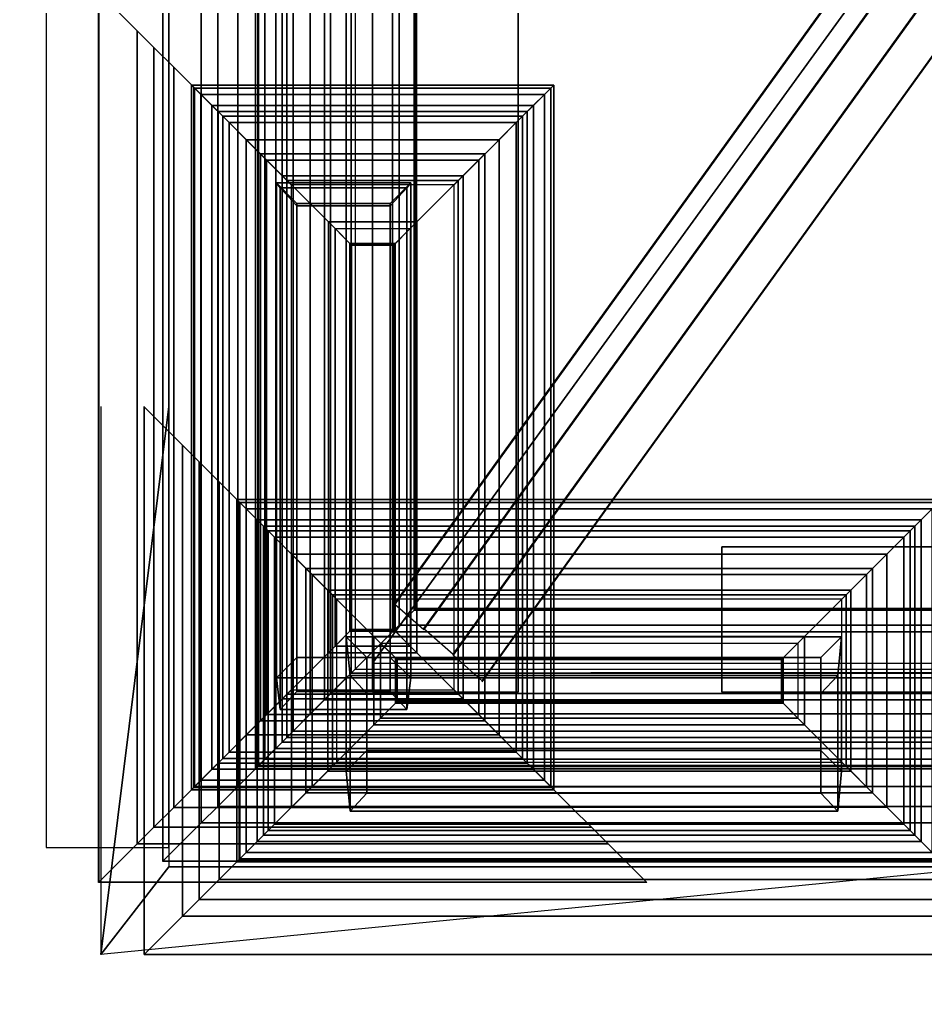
# Model space of a CAD drawing. Extents: x -152 to 154, y -106 to 95.
# Drawn here: x -132.57 to -117, y -57.61 to -40.94 of the extents above; entities that cross this region are included whole.
import ezdxf

# ---------------------------------------------------------------- set-up
doc = ezdxf.new("R2010")
doc.units = 0
for name, color, linetype in [('GROUND1', 253, 'CONTINUOUS'), ('ROOF1', 37, 'CONTINUOUS'), ('ROOF2', 59, 'CONTINUOUS'), ('WALL', 254, 'CONTINUOUS'), ('WALLBASE', 250, 'CONTINUOUS'), ('WALLBASS', 250, 'CONTINUOUS'), ('WALLCOV', 37, 'CONTINUOUS'), ('WALLSIDE', 8, 'CONTINUOUS'), ('WALLVERS', 37, 'CONTINUOUS'), ('WALLVERT', 37, 'CONTINUOUS')]:
    doc.layers.add(name, color=color, linetype=linetype)

msp = doc.modelspace()

# ---------------------------------------------------------------- linework, layer by layer
at = {"layer": 'GROUND1', "invisible_edges": 8}
for points in [[(-151.5, 95, -0.075062), (-151.5, -80, -0.075062), (153.5, 95, -0.075062)], [(-151.5, -80, -0.075062), (-56.949997, -80, -0.075062), (153.5, 95, -0.075062)]]:
    msp.add_3dface(points, dxfattribs=at)
at = {"layer": 'ROOF1'}
for points in [[(-126.5, 70, 105.704536), (-126.5, 10, 105.704536), (-126.5, -52, 105.704536), (-81.527527, 10, 135.704529)], [(0.5, 10, 135.704529), (-81.527527, 10, 135.704529), (-126.5, -52, 105.704536), (0.5, -52, 105.704536)]]:
    msp.add_3dface(points, dxfattribs=at)
at = {"layer": 'ROOF2'}
for points in [[(132.100006, -55.5, 107.236023), (132.100006, 73.800003, 107.236023), (-130, 73.800003, 107.236023), (-130, -55.5, 107.236023)], [(-125.621452, -51.420319, 106.346451), (-81.350975, 10.035786, 135.778381), (-81.844093, 10.491188, 135.770432), (-126.12394, -50.977798, 106.33873)], [(-126.12394, -50.995041, 105.35112), (-126.12394, -50.977798, 106.33873), (-81.844093, 10.491188, 135.770432), (-81.844093, 10.473949, 134.782822)], [(-125.118965, -51.845573, 107.343979), (-80.857849, 9.59766, 136.776123), (-81.350967, 10.053066, 136.768188), (-125.621452, -51.403046, 107.336258)], [(-81.350967, 10.053066, 136.768188), (-81.350975, 10.035786, 135.778381), (-125.621452, -51.420319, 106.346451), (-125.621452, -51.403046, 107.336258)], [(-125.118965, -51.845573, 107.343979), (-125.118965, -51.862846, 106.354179), (-80.857849, 9.580379, 135.786331), (-80.857849, 9.59766, 136.776123)], [(-124.616478, -52.305367, 106.361908), (-80.364723, 9.124977, 135.794281), (-80.857849, 9.580379, 135.786331), (-125.118965, -51.862846, 106.354179)], [(-124.616478, -52.305367, 106.361908), (-124.616478, -52.322601, 105.37429), (-80.364723, 9.107738, 134.806671), (-80.364723, 9.124977, 135.794281)]]:
    msp.add_3dface(points, dxfattribs=at)
at = {"layer": 'WALL', "invisible_edges": 8}
for points in [[(-106.75, -52.168549, 60.800003), (-122.75, -52.168549, 55), (-100.25, -52.168549, 55)], [(-116.350006, -52.168549, 60.800003), (-122.75, -52.168549, 55), (-106.75, -52.168549, 60.800003)], [(-122.75, -52.168549, 55), (-116.350006, -52.168549, 60.800003), (-122.75, -52.168549, 100)], [(-116.350006, -52.168549, 60.800003), (-116.350006, -52.168549, 87.199997), (-122.75, -52.168549, 100)], [(-116.350006, -52.168549, 87.199997), (-100.25, -52.168549, 100), (-122.75, -52.168549, 100)], [(-106.75, -52.168549, 23.800003), (-122.75, -52.168549, 19.299999), (-100.25, -52.168549, 19.299999)], [(-116.350006, -52.168549, 23.800003), (-122.75, -52.168549, 19.299999), (-106.75, -52.168549, 23.800003)], [(-122.75, -52.168549, 19.299999), (-116.350006, -52.168549, 23.800003), (-122.75, -52.168549, 55)], [(-116.350006, -52.168549, 23.800003), (-116.350006, -52.168549, 50.200001), (-122.75, -52.168549, 55)], [(-116.350006, -52.168549, 50.200001), (-100.25, -52.168549, 55), (-122.75, -52.168549, 55)]]:
    msp.add_3dface(points, dxfattribs=at)
at = {"layer": 'WALLBASE', "invisible_edges": 8}
for points in [[(-106.75, -52.168549, 5.300003), (-122.75, -52.168549, -0.5), (-100.25, -52.168549, -0.5)], [(-116.350006, -52.168549, 5.300003), (-122.75, -52.168549, -0.5), (-106.75, -52.168549, 5.300003)], [(-122.75, -52.168549, -0.5), (-116.350006, -52.168549, 5.300003), (-122.75, -52.168549, 19.299999)], [(-116.350006, -52.168549, 5.300003), (-116.350006, -52.168549, 16.700001), (-122.75, -52.168549, 19.299999)], [(-116.350006, -52.168549, 16.700001), (-100.25, -52.168549, 19.299999), (-122.75, -52.168549, 19.299999)]]:
    msp.add_3dface(points, dxfattribs=at)
at = {"layer": 'WALLBASS', "invisible_edges": 8}
for points in [[(-125.74942, -46.669632, -0.5), (-125.74942, -40.169632, 5.300003), (-125.74942, -24.169632, -0.5)], [(-125.74942, -30.569626, 16.700001), (-125.74942, -46.669632, 18), (-125.74942, -24.169632, 18)], [(-125.74942, -40.169632, 16.700001), (-125.74942, -46.669632, 18), (-125.74942, -30.569626, 16.700001)], [(-125.74942, -46.669632, -0.5), (-125.74942, -46.669632, 18), (-125.74942, -40.169632, 5.300003)], [(-125.74942, -40.169632, 5.300003), (-125.74942, -46.669632, 18), (-125.74942, -40.169632, 16.700001)]]:
    msp.add_3dface(points, dxfattribs=at)
at = {"layer": 'WALLCOV'}
for points in [[(-130.102219, -55.402222, 106.785728), (-130.107178, -55.407181, 107.244904), (-130.107178, 74.866737, 107.244904), (-130.102219, 74.859291, 106.785728)], [(-129.445328, -54.745331, 106.677689), (-130.102219, -55.402222, 106.785728), (-130.102219, 74.859291, 106.785728), (-129.445328, 73.872772, 106.677689)], [(-129.159729, -54.459732, 106.434586), (-129.445328, -54.745331, 106.677689), (-129.445328, 73.872772, 106.677689), (-129.159729, 73.443848, 106.434586)], [(-128.817001, -54.117004, 106.029434), (-129.159729, -54.459732, 106.056442), (-129.159729, 73.443848, 106.056442), (-128.817001, 72.929146, 106.029434)], [(-129.159729, -54.459732, 106.056442), (-129.159729, -54.459732, 106.434586), (-129.159729, 73.443848, 106.434586), (-129.159729, 73.443848, 106.056442)], [(-128.474274, -53.774277, 105.273132), (-128.817001, -54.117004, 105.543243), (-128.817001, 72.929146, 105.543243), (-128.474274, 72.414436, 105.273132)], [(-128.817001, -54.117004, 105.543243), (-128.817001, -54.117004, 106.029434), (-128.817001, 72.929146, 106.029434), (-128.817001, 72.929146, 105.543243)], [(-127.867172, -53.167175, 99.524506), (-128.51297, -53.812958, 99.524506), (-128.51297, 72.472534, 99.524506), (-127.867172, 71.502693, 99.524506)], [(-128.51297, -53.812958, 99.524506), (-128.51297, -53.812958, 99.766678), (-128.51297, 72.472534, 99.766678), (-128.51297, 72.472534, 99.524506)], [(-128.51297, -53.812958, 99.766678), (-128.351517, -53.65152, 100.008842), (-128.351517, 72.230072, 100.008842), (-128.51297, 72.472534, 99.766678)], [(-126.046646, -51.346649, 105.219116), (-128.474274, -53.774277, 105.273132), (-128.474274, 72.414436, 105.273132), (-126.046646, 68.768608, 105.219116)], [(-128.163162, -53.463165, 100.789169), (-128.459152, -53.75914, 101.246597), (-128.459152, 72.391716, 101.246597), (-128.163162, 71.947205, 100.789169)], [(-128.459152, -53.75914, 101.246597), (-128.055527, -53.35553, 101.273506), (-128.055527, 71.785561, 101.273506), (-128.459152, 72.391716, 101.246597)], [(-128.351517, -53.65152, 100.008842), (-128.351517, -53.65152, 100.600815), (-128.351517, 72.230072, 100.600815), (-128.351517, 72.230072, 100.008842)], [(-128.351517, -53.65152, 100.600815), (-127.974808, -53.274811, 100.627716), (-127.974808, 71.66433, 100.627716), (-128.351517, 72.230072, 100.600815)], [(-127.974808, -53.274811, 100.627716), (-128.163162, -53.463165, 100.789169), (-128.163162, 71.947205, 100.789169), (-127.974808, 71.66433, 100.627716)], [(-128.055527, -53.35553, 101.273506), (-127.867172, -53.167175, 101.085152), (-127.867172, 71.502693, 101.085152), (-128.055527, 71.785561, 101.273506)], [(-127.571198, -52.871185, 100.035751), (-127.867172, -53.167175, 99.524506), (-127.867172, 71.502693, 99.524506), (-127.571198, 71.058182, 100.035751)], [(-127.867172, -53.167175, 101.085152), (-127.22139, -52.521393, 101.246597), (-127.22139, 70.532845, 101.246597), (-127.867172, 71.502693, 101.085152)], [(-126.800003, -52.100006, 100.1269), (-127.571198, -52.871185, 100.035751), (-127.571198, 71.058182, 100.035751), (-126.800003, 69.900002, 100.1269)], [(-126.871597, -52.171585, 102.591988), (-127.329025, -52.629028, 102.834152), (-127.329025, 70.694489, 102.834152), (-126.871597, 70.007515, 102.591988)], [(-127.329025, -52.629028, 102.834152), (-126.160889, -51.460892, 102.896202), (-126.160889, 68.940178, 102.896202), (-127.329025, 70.694489, 102.834152)], [(-127.22139, -52.521393, 101.246597), (-126.952316, -52.252319, 101.085152), (-126.952316, 70.128746, 101.085152), (-127.22139, 70.532845, 101.246597)], [(-126.952316, -52.252319, 101.085152), (-126.871597, -52.171585, 102.591988), (-126.871597, 70.007515, 102.591988), (-126.952316, 70.128746, 101.085152)], [(-126.160889, -51.460892, 102.896202), (-125.789597, -51.0896, 103.112289), (-125.789597, 68.382576, 103.112289), (-126.160889, 68.940178, 102.896202)], [(-125.761047, -51.061035, 104.949005), (-126.046646, -51.346649, 105.219116), (-126.046646, 68.768608, 105.219116), (-125.761047, 68.339684, 104.949005)], [(-125.789597, -51.0896, 103.112289), (-125.761047, -51.061035, 104.949005), (-125.761047, 68.339684, 104.949005), (-125.789597, 68.382576, 103.112289)], [(-130, -55.167175, 107.244904), (-130, -39.872818, 107.244904), (-132.107147, -39.872818, 107.244904), (-132.107178, -55.167175, 107.244904)], [(-131.20224, -55.762222, 106.785728), (-131.207199, -55.767166, 107.244904), (-131.207169, -40.472824, 107.244904), (-131.202209, -40.477783, 106.785728)], [(-130.545349, -55.105331, 106.677689), (-131.20224, -55.762222, 106.785728), (-131.202209, -40.477783, 106.785728), (-130.545319, -41.134674, 106.677689)], [(-130.259735, -54.819717, 106.434586), (-130.545349, -55.105331, 106.677689), (-130.545319, -41.134674, 106.677689), (-130.25972, -41.420273, 106.434586)], [(-129.917023, -54.477005, 106.029434), (-130.259735, -54.819717, 106.056442), (-130.25972, -41.420273, 106.056442), (-129.916992, -41.763, 106.029434)], [(-130.259735, -54.819717, 106.056442), (-130.259735, -54.819717, 106.434586), (-130.25972, -41.420273, 106.434586), (-130.25972, -41.420273, 106.056442)], [(-129.574295, -54.134277, 105.273132), (-129.917023, -54.477005, 105.543243), (-129.916992, -41.763, 105.543243), (-129.574265, -42.105728, 105.273132)], [(-129.917023, -54.477005, 105.543243), (-129.917023, -54.477005, 106.029434), (-129.916992, -41.763, 106.029434), (-129.916992, -41.763, 105.543243)], [(-128.967194, -53.527176, 99.524506), (-129.612976, -54.172958, 99.524506), (-129.612961, -42.067032, 99.524506), (-128.967163, -42.71283, 99.524506)], [(-129.612976, -54.172958, 99.524506), (-129.612976, -54.172958, 99.766678), (-129.612961, -42.067032, 99.766678), (-129.612961, -42.067032, 99.524506)], [(-129.612976, -54.172958, 99.766678), (-129.451523, -54.011505, 100.008842), (-129.451508, -42.228485, 100.008842), (-129.612961, -42.067032, 99.766678)], [(-128.967163, -42.71283, 99.524506), (-129.612961, -42.067032, 99.524506), (-123.387039, -42.067032, 99.524506), (-124.032837, -42.71283, 99.524506)], [(-129.612961, -42.067032, 99.524506), (-129.612961, -42.067032, 99.766678), (-123.387039, -42.067032, 99.766678), (-123.387039, -42.067032, 99.524506)], [(-129.612961, -42.067032, 99.766678), (-129.451508, -42.228485, 100.008842), (-123.548492, -42.228485, 100.008842), (-123.387039, -42.067032, 99.766678)], [(-127.146652, -51.706635, 105.219116), (-129.574295, -54.134277, 105.273132), (-129.574265, -42.105728, 105.273132), (-127.146637, -44.533356, 105.219116)], [(-129.263168, -53.823151, 100.789169), (-129.559158, -54.119141, 101.246597), (-129.559143, -42.12085, 101.246597), (-129.263153, -42.41684, 100.789169)], [(-129.559158, -54.119141, 101.246597), (-129.155548, -53.71553, 101.273506), (-129.155518, -42.524475, 101.273506), (-129.559143, -42.12085, 101.246597)], [(-129.263153, -42.41684, 100.789169), (-129.559143, -42.12085, 101.246597), (-123.440857, -42.12085, 101.246597), (-123.736847, -42.41684, 100.789169)], [(-129.559143, -42.12085, 101.246597), (-129.155518, -42.524475, 101.273506), (-123.844482, -42.524475, 101.273506), (-123.440857, -42.12085, 101.246597)], [(-124.032837, -42.71283, 99.524506), (-123.387039, -42.067032, 99.524506), (-123.387039, -54.172958, 99.524506), (-124.032837, -53.527176, 99.524506)], [(-123.440857, -42.12085, 101.246597), (-123.844482, -42.524475, 101.273506), (-123.844482, -53.71553, 101.273506), (-123.440857, -54.119141, 101.246597)], [(-123.736847, -42.41684, 100.789169), (-123.440857, -42.12085, 101.246597), (-123.440857, -54.119141, 101.246597), (-123.736847, -53.823151, 100.789169)], [(-123.387039, -42.067032, 99.766678), (-123.548492, -42.228485, 100.008842), (-123.548492, -54.011505, 100.008842), (-123.387039, -54.172958, 99.766678)], [(-123.387039, -42.067032, 99.524506), (-123.387039, -42.067032, 99.766678), (-123.387039, -54.172958, 99.766678), (-123.387039, -54.172958, 99.524506)], [(-129.451523, -54.011505, 100.008842), (-129.451523, -54.011505, 100.600815), (-129.451508, -42.228485, 100.600815), (-129.451508, -42.228485, 100.008842)], [(-129.451523, -54.011505, 100.600815), (-129.074814, -53.634796, 100.627716), (-129.074799, -42.605194, 100.627716), (-129.451508, -42.228485, 100.600815)], [(-129.451508, -42.228485, 100.008842), (-129.451508, -42.228485, 100.600815), (-123.548492, -42.228485, 100.600815), (-123.548492, -42.228485, 100.008842)], [(-129.451508, -42.228485, 100.600815), (-129.074799, -42.605194, 100.627716), (-123.925201, -42.605194, 100.627716), (-123.548492, -42.228485, 100.600815)], [(-123.548492, -42.228485, 100.600815), (-123.925201, -42.605194, 100.627716), (-123.925201, -53.634796, 100.627716), (-123.548492, -54.011505, 100.600815)], [(-123.548492, -42.228485, 100.008842), (-123.548492, -42.228485, 100.600815), (-123.548492, -54.011505, 100.600815), (-123.548492, -54.011505, 100.008842)], [(-129.074814, -53.634796, 100.627716), (-129.263168, -53.823151, 100.789169), (-129.263153, -42.41684, 100.789169), (-129.074799, -42.605194, 100.627716)], [(-129.074799, -42.605194, 100.627716), (-129.263153, -42.41684, 100.789169), (-123.736847, -42.41684, 100.789169), (-123.925201, -42.605194, 100.627716)], [(-123.925201, -42.605194, 100.627716), (-123.736847, -42.41684, 100.789169), (-123.736847, -53.823151, 100.789169), (-123.925201, -53.634796, 100.627716)], [(-129.155548, -53.71553, 101.273506), (-128.967194, -53.527176, 101.085152), (-128.967163, -42.71283, 101.085152), (-129.155518, -42.524475, 101.273506)], [(-129.155518, -42.524475, 101.273506), (-128.967163, -42.71283, 101.085152), (-124.032837, -42.71283, 101.085152), (-123.844482, -42.524475, 101.273506)], [(-123.844482, -42.524475, 101.273506), (-124.032837, -42.71283, 101.085152), (-124.032837, -53.527176, 101.085152), (-123.844482, -53.71553, 101.273506)], [(-128.671204, -53.231186, 100.035751), (-128.967194, -53.527176, 99.524506), (-128.967163, -42.71283, 99.524506), (-128.671188, -43.008804, 100.035751)], [(-128.967194, -53.527176, 101.085152), (-128.321396, -52.881393, 101.246597), (-128.321381, -43.358612, 101.246597), (-128.967163, -42.71283, 101.085152)], [(-128.671188, -43.008804, 100.035751), (-128.967163, -42.71283, 99.524506), (-124.032837, -42.71283, 99.524506), (-124.328812, -43.008804, 100.035751)], [(-128.967163, -42.71283, 101.085152), (-128.321381, -43.358612, 101.246597), (-124.678619, -43.358612, 101.246597), (-124.032837, -42.71283, 101.085152)], [(-124.032837, -42.71283, 101.085152), (-124.678619, -43.358612, 101.246597), (-124.678619, -52.881393, 101.246597), (-124.032837, -53.527176, 101.085152)], [(-124.328812, -43.008804, 100.035751), (-124.032837, -42.71283, 99.524506), (-124.032837, -53.527176, 99.524506), (-124.328812, -53.231186, 100.035751)], [(-127.900009, -52.459991, 100.1269), (-128.671204, -53.231186, 100.035751), (-128.671188, -43.008804, 100.035751), (-127.899994, -43.779999, 100.1269)], [(-127.899994, -43.779999, 100.1269), (-128.671188, -43.008804, 100.035751), (-124.328812, -43.008804, 100.035751), (-125.100006, -43.779999, 100.1269)], [(-125.100006, -43.779999, 100.1269), (-124.328812, -43.008804, 100.035751), (-124.328812, -53.231186, 100.035751), (-125.100006, -52.459991, 100.1269)], [(-127.971603, -52.531586, 102.591988), (-128.429031, -52.989014, 102.834152), (-128.429016, -43.250977, 102.834152), (-127.971588, -43.70842, 102.591988)], [(-128.429031, -52.989014, 102.834152), (-127.260895, -51.820877, 102.896202), (-127.26088, -44.419113, 102.896202), (-128.429016, -43.250977, 102.834152)], [(-127.971588, -43.70842, 102.591988), (-128.429016, -43.250977, 102.834152), (-124.570984, -43.250977, 102.834152), (-125.028412, -43.70842, 102.591988)], [(-128.429016, -43.250977, 102.834152), (-127.26088, -44.419113, 102.896202), (-125.73912, -44.419113, 102.896202), (-124.570984, -43.250977, 102.834152)], [(-124.570984, -43.250977, 102.834152), (-125.73912, -44.419113, 102.896202), (-125.73912, -51.820877, 102.896202), (-124.570984, -52.989014, 102.834152)], [(-125.028412, -43.70842, 102.591988), (-124.570984, -43.250977, 102.834152), (-124.570984, -52.989014, 102.834152), (-125.028412, -52.531586, 102.591988)], [(-128.321396, -52.881393, 101.246597), (-128.052322, -52.612305, 101.085152), (-128.052307, -43.627686, 101.085152), (-128.321381, -43.358612, 101.246597)], [(-128.321381, -43.358612, 101.246597), (-128.052307, -43.627686, 101.085152), (-124.947693, -43.627686, 101.085152), (-124.678619, -43.358612, 101.246597)], [(-124.678619, -43.358612, 101.246597), (-124.947693, -43.627686, 101.085152), (-124.947693, -52.612305, 101.085152), (-124.678619, -52.881393, 101.246597)], [(-128.052322, -52.612305, 101.085152), (-127.971603, -52.531586, 102.591988), (-127.971588, -43.70842, 102.591988), (-128.052307, -43.627686, 101.085152)], [(-128.052307, -43.627686, 101.085152), (-127.971588, -43.70842, 102.591988), (-125.028412, -43.70842, 102.591988), (-124.947693, -43.627686, 101.085152)], [(-124.947693, -43.627686, 101.085152), (-125.028412, -43.70842, 102.591988), (-125.028412, -52.531586, 102.591988), (-124.947693, -52.612305, 101.085152)], [(-127.260895, -51.820877, 102.896202), (-126.889603, -51.4496, 103.112289), (-126.889603, -44.790405, 103.112289), (-127.26088, -44.419113, 102.896202)], [(-127.26088, -44.419113, 102.896202), (-126.889603, -44.790405, 103.112289), (-126.110413, -44.790405, 103.112289), (-125.73912, -44.419113, 102.896202)], [(-125.73912, -44.419113, 102.896202), (-126.110413, -44.790405, 103.112289), (-126.110413, -51.4496, 103.112289), (-125.73912, -51.820877, 102.896202)], [(-126.861053, -51.421036, 104.949005), (-127.146652, -51.706635, 105.219116), (-127.146637, -44.533356, 105.219116), (-126.861038, -44.81897, 104.949005)], [(-126.861038, -44.81897, 104.949005), (-127.146637, -44.533356, 105.219116), (-125.853363, -44.533356, 105.219116), (-126.138962, -44.81897, 104.949005)], [(-126.138962, -44.81897, 104.949005), (-125.853363, -44.533356, 105.219116), (-125.853363, -51.706635, 105.219116), (-126.138962, -51.421036, 104.949005)], [(-126.889603, -44.790405, 103.112289), (-126.861038, -44.81897, 104.949005), (-126.138962, -44.81897, 104.949005), (-126.110413, -44.790405, 103.112289)], [(-126.889603, -51.4496, 103.112289), (-126.861053, -51.421036, 104.949005), (-126.861038, -44.81897, 104.949005), (-126.889603, -44.790405, 103.112289)], [(-126.110413, -44.790405, 103.112289), (-126.138962, -44.81897, 104.949005), (-126.138962, -51.421036, 104.949005), (-126.110413, -51.4496, 103.112289)], [(-130.422211, -57.002213, 106.785728), (-130.42717, -57.007172, 107.244904), (-130.42717, -47.592819, 107.244904), (-130.422211, -47.597778, 106.785728)], [(-129.76532, -56.345337, 106.677689), (-130.422211, -57.002213, 106.785728), (-130.422211, -47.597778, 106.785728), (-129.76532, -48.254669, 106.677689)], [(-129.479721, -56.059723, 106.434586), (-129.76532, -56.345337, 106.677689), (-129.76532, -48.254669, 106.677689), (-129.479721, -48.540283, 106.434586)], [(-129.136993, -55.716995, 106.029434), (-129.479721, -56.059723, 106.056442), (-129.479721, -48.540283, 106.056442), (-129.136993, -48.882996, 106.029434)], [(-129.479721, -56.059723, 106.056442), (-129.479721, -56.059723, 106.434586), (-129.479721, -48.540283, 106.434586), (-129.479721, -48.540283, 106.056442)], [(-128.794266, -55.374283, 105.273132), (-129.136993, -55.716995, 105.543243), (-129.136993, -48.882996, 105.543243), (-128.794266, -49.225723, 105.273132)], [(-129.136993, -55.716995, 105.543243), (-129.136993, -55.716995, 106.029434), (-129.136993, -48.882996, 106.029434), (-129.136993, -48.882996, 105.543243)], [(-128.187164, -54.767181, 99.524506), (-128.832962, -55.412964, 99.524506), (-128.832962, -49.187042, 99.524506), (-128.187164, -49.832825, 99.524506)], [(-128.832962, -55.412964, 99.524506), (-128.832962, -55.412964, 99.766678), (-128.832962, -49.187042, 99.766678), (-128.832962, -49.187042, 99.524506)], [(-128.832962, -55.412964, 99.766678), (-128.671509, -55.251511, 100.008842), (-128.671509, -49.34848, 100.008842), (-128.832962, -49.187042, 99.766678)], [(-128.187164, -49.832825, 99.524506), (-128.832962, -49.187042, 99.524506), (-116.727036, -49.187042, 99.524506), (-117.372833, -49.832825, 99.524506)], [(-128.832962, -49.187042, 99.524506), (-128.832962, -49.187042, 99.766678), (-116.727036, -49.187042, 99.766678), (-116.727036, -49.187042, 99.524506)], [(-128.832962, -49.187042, 99.766678), (-128.671509, -49.34848, 100.008842), (-116.888489, -49.34848, 100.008842), (-116.727036, -49.187042, 99.766678)], [(-126.366638, -52.94664, 105.219116), (-128.794266, -55.374283, 105.273132), (-128.794266, -49.225723, 105.273132), (-126.366638, -51.653366, 105.219116)], [(-128.483154, -55.063156, 100.789169), (-128.779144, -55.359146, 101.246597), (-128.779144, -49.24086, 101.246597), (-128.483154, -49.536835, 100.789169)], [(-128.779144, -55.359146, 101.246597), (-128.375519, -54.955536, 101.273506), (-128.375519, -49.64447, 101.273506), (-128.779144, -49.24086, 101.246597)], [(-128.483154, -49.536835, 100.789169), (-128.779144, -49.24086, 101.246597), (-116.780853, -49.24086, 101.246597), (-117.076843, -49.536835, 100.789169)], [(-128.779144, -49.24086, 101.246597), (-128.375519, -49.64447, 101.273506), (-117.184479, -49.64447, 101.273506), (-116.780853, -49.24086, 101.246597)], [(-117.372833, -49.832825, 99.524506), (-116.727036, -49.187042, 99.524506), (-116.727036, -55.412964, 99.524506), (-117.372833, -54.767181, 99.524506)], [(-116.780853, -49.24086, 101.246597), (-117.184479, -49.64447, 101.273506), (-117.184479, -54.955536, 101.273506), (-116.780853, -55.359146, 101.246597)], [(-117.076843, -49.536835, 100.789169), (-116.780853, -49.24086, 101.246597), (-116.780853, -55.359146, 101.246597), (-117.076843, -55.063156, 100.789169)], [(-128.671509, -55.251511, 100.008842), (-128.671509, -55.251511, 100.600815), (-128.671509, -49.34848, 100.600815), (-128.671509, -49.34848, 100.008842)], [(-128.671509, -55.251511, 100.600815), (-128.2948, -54.874802, 100.627716), (-128.2948, -49.725189, 100.627716), (-128.671509, -49.34848, 100.600815)], [(-128.671509, -49.34848, 100.008842), (-128.671509, -49.34848, 100.600815), (-116.888489, -49.34848, 100.600815), (-116.888489, -49.34848, 100.008842)], [(-128.671509, -49.34848, 100.600815), (-128.2948, -49.725189, 100.627716), (-117.265198, -49.725189, 100.627716), (-116.888489, -49.34848, 100.600815)], [(-116.888489, -49.34848, 100.600815), (-117.265198, -49.725189, 100.627716), (-117.265198, -54.874802, 100.627716), (-116.888489, -55.251511, 100.600815)], [(-128.2948, -54.874802, 100.627716), (-128.483154, -55.063156, 100.789169), (-128.483154, -49.536835, 100.789169), (-128.2948, -49.725189, 100.627716)], [(-128.2948, -49.725189, 100.627716), (-128.483154, -49.536835, 100.789169), (-117.076843, -49.536835, 100.789169), (-117.265198, -49.725189, 100.627716)], [(-128.375519, -54.955536, 101.273506), (-128.187164, -54.767181, 101.085152), (-128.187164, -49.832825, 101.085152), (-128.375519, -49.64447, 101.273506)], [(-128.375519, -49.64447, 101.273506), (-128.187164, -49.832825, 101.085152), (-117.372833, -49.832825, 101.085152), (-117.184479, -49.64447, 101.273506)], [(-117.184479, -49.64447, 101.273506), (-117.372833, -49.832825, 101.085152), (-117.372833, -54.767181, 101.085152), (-117.184479, -54.955536, 101.273506)], [(-117.265198, -49.725189, 100.627716), (-117.076843, -49.536835, 100.789169), (-117.076843, -55.063156, 100.789169), (-117.265198, -54.874802, 100.627716)], [(-127.89119, -54.471191, 100.035751), (-128.187164, -54.767181, 99.524506), (-128.187164, -49.832825, 99.524506), (-127.89119, -50.128815, 100.035751)], [(-128.187164, -54.767181, 101.085152), (-127.541382, -54.121384, 101.246597), (-127.541382, -50.478607, 101.246597), (-128.187164, -49.832825, 101.085152)], [(-127.89119, -50.128815, 100.035751), (-128.187164, -49.832825, 99.524506), (-117.372833, -49.832825, 99.524506), (-117.668808, -50.128815, 100.035751)], [(-128.187164, -49.832825, 101.085152), (-127.541382, -50.478607, 101.246597), (-118.018616, -50.478607, 101.246597), (-117.372833, -49.832825, 101.085152)], [(-117.372833, -49.832825, 101.085152), (-118.018616, -50.478607, 101.246597), (-118.018616, -54.121384, 101.246597), (-117.372833, -54.767181, 101.085152)], [(-117.668808, -50.128815, 100.035751), (-117.372833, -49.832825, 99.524506), (-117.372833, -54.767181, 99.524506), (-117.668808, -54.471191, 100.035751)], [(-127.119995, -53.699997, 100.1269), (-127.89119, -54.471191, 100.035751), (-127.89119, -50.128815, 100.035751), (-127.119995, -50.900009, 100.1269)], [(-127.119995, -50.900009, 100.1269), (-127.89119, -50.128815, 100.035751), (-117.668808, -50.128815, 100.035751), (-118.440002, -50.900009, 100.1269)], [(-118.440002, -50.900009, 100.1269), (-117.668808, -50.128815, 100.035751), (-117.668808, -54.471191, 100.035751), (-118.440002, -53.699997, 100.1269)], [(-127.191589, -53.771591, 102.591988), (-127.649017, -54.229019, 102.834152), (-127.649017, -50.370987, 102.834152), (-127.191589, -50.828415, 102.591988)], [(-127.649017, -54.229019, 102.834152), (-126.480881, -53.060883, 102.896202), (-126.480881, -51.539124, 102.896202), (-127.649017, -50.370987, 102.834152)], [(-127.191589, -50.828415, 102.591988), (-127.649017, -50.370987, 102.834152), (-117.91098, -50.370987, 102.834152), (-118.368408, -50.828415, 102.591988)], [(-127.649017, -50.370987, 102.834152), (-126.480881, -51.539124, 102.896202), (-119.079117, -51.539124, 102.896202), (-117.91098, -50.370987, 102.834152)], [(-127.541382, -54.121384, 101.246597), (-127.272308, -53.85231, 101.085152), (-127.272308, -50.747696, 101.085152), (-127.541382, -50.478607, 101.246597)], [(-127.541382, -50.478607, 101.246597), (-127.272308, -50.747696, 101.085152), (-118.287689, -50.747696, 101.085152), (-118.018616, -50.478607, 101.246597)], [(-117.91098, -50.370987, 102.834152), (-119.079117, -51.539124, 102.896202), (-119.079117, -53.060883, 102.896202), (-117.91098, -54.229019, 102.834152)], [(-118.368408, -50.828415, 102.591988), (-117.91098, -50.370987, 102.834152), (-117.91098, -54.229019, 102.834152), (-118.368408, -53.771591, 102.591988)], [(-118.018616, -50.478607, 101.246597), (-118.287689, -50.747696, 101.085152), (-118.287689, -53.85231, 101.085152), (-118.018616, -54.121384, 101.246597)], [(-127.272308, -53.85231, 101.085152), (-127.191589, -53.771591, 102.591988), (-127.191589, -50.828415, 102.591988), (-127.272308, -50.747696, 101.085152)], [(-127.272308, -50.747696, 101.085152), (-127.191589, -50.828415, 102.591988), (-118.368408, -50.828415, 102.591988), (-118.287689, -50.747696, 101.085152)], [(-118.287689, -50.747696, 101.085152), (-118.368408, -50.828415, 102.591988), (-118.368408, -53.771591, 102.591988), (-118.287689, -53.85231, 101.085152)], [(128.560883, -51.460892, 102.896202), (128.18959, -51.0896, 103.112289), (-125.789597, -51.0896, 103.112289), (-126.160889, -51.460892, 102.896202)], [(128.161041, -51.061035, 104.949005), (128.44664, -51.346649, 105.219116), (-126.046646, -51.346649, 105.219116), (-125.761047, -51.061035, 104.949005)], [(128.18959, -51.0896, 103.112289), (128.161041, -51.061035, 104.949005), (-125.761047, -51.061035, 104.949005), (-125.789597, -51.0896, 103.112289)], [(128.44664, -51.346649, 105.219116), (130.874268, -53.774277, 105.273132), (-128.474274, -53.774277, 105.273132), (-126.046646, -51.346649, 105.219116)], [(129.729019, -52.629028, 102.834152), (128.560883, -51.460892, 102.896202), (-126.160889, -51.460892, 102.896202), (-127.329025, -52.629028, 102.834152)], [(-125.73912, -51.820877, 102.896202), (-126.110413, -51.4496, 103.112289), (-126.889603, -51.4496, 103.112289), (-127.260895, -51.820877, 102.896202)], [(-126.138962, -51.421036, 104.949005), (-125.853363, -51.706635, 105.219116), (-127.146652, -51.706635, 105.219116), (-126.861053, -51.421036, 104.949005)], [(-126.110413, -51.4496, 103.112289), (-126.138962, -51.421036, 104.949005), (-126.861053, -51.421036, 104.949005), (-126.889603, -51.4496, 103.112289)], [(-126.480881, -53.060883, 102.896202), (-126.109589, -52.689606, 103.112289), (-126.109589, -51.9104, 103.112289), (-126.480881, -51.539124, 102.896202)], [(-126.480881, -51.539124, 102.896202), (-126.109589, -51.9104, 103.112289), (-119.450409, -51.9104, 103.112289), (-119.079117, -51.539124, 102.896202)], [(-126.081039, -52.661041, 104.949005), (-126.366638, -52.94664, 105.219116), (-126.366638, -51.653366, 105.219116), (-126.081039, -51.938965, 104.949005)], [(-126.081039, -51.938965, 104.949005), (-126.366638, -51.653366, 105.219116), (-119.193359, -51.653366, 105.219116), (-119.478958, -51.938965, 104.949005)], [(-119.478958, -51.938965, 104.949005), (-119.193359, -51.653366, 105.219116), (-119.193359, -52.94664, 105.219116), (-119.478958, -52.661041, 104.949005)], [(-119.079117, -51.539124, 102.896202), (-119.450409, -51.9104, 103.112289), (-119.450409, -52.689606, 103.112289), (-119.079117, -53.060883, 102.896202)], [(-125.853363, -51.706635, 105.219116), (-123.425735, -54.134277, 105.273132), (-129.574295, -54.134277, 105.273132), (-127.146652, -51.706635, 105.219116)], [(-124.570984, -52.989014, 102.834152), (-125.73912, -51.820877, 102.896202), (-127.260895, -51.820877, 102.896202), (-128.429031, -52.989014, 102.834152)], [(-126.109589, -52.689606, 103.112289), (-126.081039, -52.661041, 104.949005), (-126.081039, -51.938965, 104.949005), (-126.109589, -51.9104, 103.112289)], [(-126.109589, -51.9104, 103.112289), (-126.081039, -51.938965, 104.949005), (-119.478958, -51.938965, 104.949005), (-119.450409, -51.9104, 103.112289)], [(-119.450409, -51.9104, 103.112289), (-119.478958, -51.938965, 104.949005), (-119.478958, -52.661041, 104.949005), (-119.450409, -52.689606, 103.112289)], [(129.199997, -52.100006, 100.1269), (129.971191, -52.871185, 100.035751), (-127.571198, -52.871185, 100.035751), (-126.800003, -52.100006, 100.1269)], [(129.271591, -52.171585, 102.591988), (129.729019, -52.629028, 102.834152), (-127.329025, -52.629028, 102.834152), (-126.871597, -52.171585, 102.591988)], [(129.621384, -52.521393, 101.246597), (129.35231, -52.252319, 101.085152), (-126.952316, -52.252319, 101.085152), (-127.22139, -52.521393, 101.246597)], [(129.35231, -52.252319, 101.085152), (129.271591, -52.171585, 102.591988), (-126.871597, -52.171585, 102.591988), (-126.952316, -52.252319, 101.085152)], [(-125.100006, -52.459991, 100.1269), (-124.328812, -53.231186, 100.035751), (-128.671204, -53.231186, 100.035751), (-127.900009, -52.459991, 100.1269)], [(-125.028412, -52.531586, 102.591988), (-124.570984, -52.989014, 102.834152), (-128.429031, -52.989014, 102.834152), (-127.971603, -52.531586, 102.591988)], [(-124.678619, -52.881393, 101.246597), (-124.947693, -52.612305, 101.085152), (-128.052322, -52.612305, 101.085152), (-128.321396, -52.881393, 101.246597)], [(-124.947693, -52.612305, 101.085152), (-125.028412, -52.531586, 102.591988), (-127.971603, -52.531586, 102.591988), (-128.052322, -52.612305, 101.085152)], [(130.267166, -53.167175, 101.085152), (129.621384, -52.521393, 101.246597), (-127.22139, -52.521393, 101.246597), (-127.867172, -53.167175, 101.085152)], [(-119.478958, -52.661041, 104.949005), (-119.193359, -52.94664, 105.219116), (-126.366638, -52.94664, 105.219116), (-126.081039, -52.661041, 104.949005)], [(-119.450409, -52.689606, 103.112289), (-119.478958, -52.661041, 104.949005), (-126.081039, -52.661041, 104.949005), (-126.109589, -52.689606, 103.112289)], [(-119.079117, -53.060883, 102.896202), (-119.450409, -52.689606, 103.112289), (-126.109589, -52.689606, 103.112289), (-126.480881, -53.060883, 102.896202)], [(-124.032837, -53.527176, 101.085152), (-124.678619, -52.881393, 101.246597), (-128.321396, -52.881393, 101.246597), (-128.967194, -53.527176, 101.085152)], [(-119.193359, -52.94664, 105.219116), (-116.765732, -55.374283, 105.273132), (-128.794266, -55.374283, 105.273132), (-126.366638, -52.94664, 105.219116)], [(129.971191, -52.871185, 100.035751), (130.267166, -53.167175, 99.524506), (-127.867172, -53.167175, 99.524506), (-127.571198, -52.871185, 100.035751)], [(130.267166, -53.167175, 99.524506), (130.912964, -53.812958, 99.524506), (-128.51297, -53.812958, 99.524506), (-127.867172, -53.167175, 99.524506)], [(130.455521, -53.35553, 101.273506), (130.267166, -53.167175, 101.085152), (-127.867172, -53.167175, 101.085152), (-128.055527, -53.35553, 101.273506)], [(-117.91098, -54.229019, 102.834152), (-119.079117, -53.060883, 102.896202), (-126.480881, -53.060883, 102.896202), (-127.649017, -54.229019, 102.834152)], [(-124.328812, -53.231186, 100.035751), (-124.032837, -53.527176, 99.524506), (-128.967194, -53.527176, 99.524506), (-128.671204, -53.231186, 100.035751)], [(130.751511, -53.65152, 100.600815), (130.374802, -53.274811, 100.627716), (-127.974808, -53.274811, 100.627716), (-128.351517, -53.65152, 100.600815)], [(130.374802, -53.274811, 100.627716), (130.563156, -53.463165, 100.789169), (-128.163162, -53.463165, 100.789169), (-127.974808, -53.274811, 100.627716)], [(130.859146, -53.75914, 101.246597), (130.455521, -53.35553, 101.273506), (-128.055527, -53.35553, 101.273506), (-128.459152, -53.75914, 101.246597)], [(130.563156, -53.463165, 100.789169), (130.859146, -53.75914, 101.246597), (-128.459152, -53.75914, 101.246597), (-128.163162, -53.463165, 100.789169)], [(-124.032837, -53.527176, 99.524506), (-123.387039, -54.172958, 99.524506), (-129.612976, -54.172958, 99.524506), (-128.967194, -53.527176, 99.524506)], [(-123.548492, -54.011505, 100.600815), (-123.925201, -53.634796, 100.627716), (-129.074814, -53.634796, 100.627716), (-129.451523, -54.011505, 100.600815)], [(-123.925201, -53.634796, 100.627716), (-123.736847, -53.823151, 100.789169), (-129.263168, -53.823151, 100.789169), (-129.074814, -53.634796, 100.627716)], [(-123.844482, -53.71553, 101.273506), (-124.032837, -53.527176, 101.085152), (-128.967194, -53.527176, 101.085152), (-129.155548, -53.71553, 101.273506)], [(130.912964, -53.812958, 99.766678), (130.751511, -53.65152, 100.008842), (-128.351517, -53.65152, 100.008842), (-128.51297, -53.812958, 99.766678)], [(130.751511, -53.65152, 100.008842), (130.751511, -53.65152, 100.600815), (-128.351517, -53.65152, 100.600815), (-128.351517, -53.65152, 100.008842)], [(-123.440857, -54.119141, 101.246597), (-123.844482, -53.71553, 101.273506), (-129.155548, -53.71553, 101.273506), (-129.559158, -54.119141, 101.246597)], [(-123.736847, -53.823151, 100.789169), (-123.440857, -54.119141, 101.246597), (-129.559158, -54.119141, 101.246597), (-129.263168, -53.823151, 100.789169)], [(130.874268, -53.774277, 105.273132), (131.216995, -54.117004, 105.543243), (-128.817001, -54.117004, 105.543243), (-128.474274, -53.774277, 105.273132)], [(130.912964, -53.812958, 99.524506), (130.912964, -53.812958, 99.766678), (-128.51297, -53.812958, 99.766678), (-128.51297, -53.812958, 99.524506)], [(-118.440002, -53.699997, 100.1269), (-117.668808, -54.471191, 100.035751), (-127.89119, -54.471191, 100.035751), (-127.119995, -53.699997, 100.1269)], [(-118.368408, -53.771591, 102.591988), (-117.91098, -54.229019, 102.834152), (-127.649017, -54.229019, 102.834152), (-127.191589, -53.771591, 102.591988)], [(-118.287689, -53.85231, 101.085152), (-118.368408, -53.771591, 102.591988), (-127.191589, -53.771591, 102.591988), (-127.272308, -53.85231, 101.085152)], [(-118.018616, -54.121384, 101.246597), (-118.287689, -53.85231, 101.085152), (-127.272308, -53.85231, 101.085152), (-127.541382, -54.121384, 101.246597)], [(-123.425735, -54.134277, 105.273132), (-123.083008, -54.477005, 105.543243), (-129.917023, -54.477005, 105.543243), (-129.574295, -54.134277, 105.273132)], [(-123.387039, -54.172958, 99.766678), (-123.548492, -54.011505, 100.008842), (-129.451523, -54.011505, 100.008842), (-129.612976, -54.172958, 99.766678)], [(-123.548492, -54.011505, 100.008842), (-123.548492, -54.011505, 100.600815), (-129.451523, -54.011505, 100.600815), (-129.451523, -54.011505, 100.008842)], [(131.216995, -54.117004, 106.029434), (131.559723, -54.459732, 106.056442), (-129.159729, -54.459732, 106.056442), (-128.817001, -54.117004, 106.029434)], [(131.216995, -54.117004, 105.543243), (131.216995, -54.117004, 106.029434), (-128.817001, -54.117004, 106.029434), (-128.817001, -54.117004, 105.543243)], [(-117.372833, -54.767181, 101.085152), (-118.018616, -54.121384, 101.246597), (-127.541382, -54.121384, 101.246597), (-128.187164, -54.767181, 101.085152)], [(-123.387039, -54.172958, 99.524506), (-123.387039, -54.172958, 99.766678), (-129.612976, -54.172958, 99.766678), (-129.612976, -54.172958, 99.524506)], [(-123.083008, -54.477005, 106.029434), (-122.74028, -54.819717, 106.056442), (-130.259735, -54.819717, 106.056442), (-129.917023, -54.477005, 106.029434)], [(-123.083008, -54.477005, 105.543243), (-123.083008, -54.477005, 106.029434), (-129.917023, -54.477005, 106.029434), (-129.917023, -54.477005, 105.543243)], [(131.559723, -54.459732, 106.434586), (131.845322, -54.745331, 106.677689), (-129.445328, -54.745331, 106.677689), (-129.159729, -54.459732, 106.434586)], [(131.559723, -54.459732, 106.056442), (131.559723, -54.459732, 106.434586), (-129.159729, -54.459732, 106.434586), (-129.159729, -54.459732, 106.056442)], [(-117.668808, -54.471191, 100.035751), (-117.372833, -54.767181, 99.524506), (-128.187164, -54.767181, 99.524506), (-127.89119, -54.471191, 100.035751)], [(-122.74028, -54.819717, 106.434586), (-122.454681, -55.105331, 106.677689), (-130.545349, -55.105331, 106.677689), (-130.259735, -54.819717, 106.434586)], [(-122.74028, -54.819717, 106.056442), (-122.74028, -54.819717, 106.434586), (-130.259735, -54.819717, 106.434586), (-130.259735, -54.819717, 106.056442)], [(131.845322, -54.745331, 106.677689), (132.502213, -55.402222, 106.785728), (-130.102219, -55.402222, 106.785728), (-129.445328, -54.745331, 106.677689)], [(-117.372833, -54.767181, 99.524506), (-116.727036, -55.412964, 99.524506), (-128.832962, -55.412964, 99.524506), (-128.187164, -54.767181, 99.524506)], [(-117.184479, -54.955536, 101.273506), (-117.372833, -54.767181, 101.085152), (-128.187164, -54.767181, 101.085152), (-128.375519, -54.955536, 101.273506)], [(-116.780853, -55.359146, 101.246597), (-117.184479, -54.955536, 101.273506), (-128.375519, -54.955536, 101.273506), (-128.779144, -55.359146, 101.246597)], [(-116.888489, -55.251511, 100.600815), (-117.265198, -54.874802, 100.627716), (-128.2948, -54.874802, 100.627716), (-128.671509, -55.251511, 100.600815)], [(-117.265198, -54.874802, 100.627716), (-117.076843, -55.063156, 100.789169), (-128.483154, -55.063156, 100.789169), (-128.2948, -54.874802, 100.627716)], [(-122.454681, -55.105331, 106.677689), (-121.797791, -55.762222, 106.785728), (-131.20224, -55.762222, 106.785728), (-130.545349, -55.105331, 106.677689)], [(-117.076843, -55.063156, 100.789169), (-116.780853, -55.359146, 101.246597), (-128.779144, -55.359146, 101.246597), (-128.483154, -55.063156, 100.789169)], [(-116.727036, -55.412964, 99.766678), (-116.888489, -55.251511, 100.008842), (-128.671509, -55.251511, 100.008842), (-128.832962, -55.412964, 99.766678)], [(-116.888489, -55.251511, 100.008842), (-116.888489, -55.251511, 100.600815), (-128.671509, -55.251511, 100.600815), (-128.671509, -55.251511, 100.008842)], [(132.502213, -55.402222, 106.785728), (132.507172, -55.407181, 107.244904), (-130.107178, -55.407181, 107.244904), (-130.102219, -55.402222, 106.785728)], [(-116.765732, -55.374283, 105.273132), (-116.423004, -55.716995, 105.543243), (-129.136993, -55.716995, 105.543243), (-128.794266, -55.374283, 105.273132)], [(-116.727036, -55.412964, 99.524506), (-116.727036, -55.412964, 99.766678), (-128.832962, -55.412964, 99.766678), (-128.832962, -55.412964, 99.524506)], [(-121.797791, -55.762222, 106.785728), (-121.792831, -55.767166, 107.244904), (-131.207199, -55.767166, 107.244904), (-131.20224, -55.762222, 106.785728)], [(-116.423004, -55.716995, 106.029434), (-116.080276, -56.059723, 106.056442), (-129.479721, -56.059723, 106.056442), (-129.136993, -55.716995, 106.029434)], [(-116.423004, -55.716995, 105.543243), (-116.423004, -55.716995, 106.029434), (-129.136993, -55.716995, 106.029434), (-129.136993, -55.716995, 105.543243)], [(-116.080276, -56.059723, 106.434586), (-115.794678, -56.345337, 106.677689), (-129.76532, -56.345337, 106.677689), (-129.479721, -56.059723, 106.434586)], [(-116.080276, -56.059723, 106.056442), (-116.080276, -56.059723, 106.434586), (-129.479721, -56.059723, 106.434586), (-129.479721, -56.059723, 106.056442)], [(-115.794678, -56.345337, 106.677689), (-115.137787, -57.002213, 106.785728), (-130.422211, -57.002213, 106.785728), (-129.76532, -56.345337, 106.677689)], [(-115.137787, -57.002213, 106.785728), (-115.132828, -57.007172, 107.244904), (-130.42717, -57.007172, 107.244904), (-130.422211, -57.002213, 106.785728)]]:
    msp.add_3dface(points, dxfattribs=at)
at = {"layer": 'WALLCOV', "invisible_edges": 8}
for points in [[(-130, -47.592819, 107.244904), (-131.167175, -57.007172, 107.244904), (-130, -55.5, 107.244904)], [(-131.167175, -47.592819, 107.244904), (-131.167175, -57.007172, 107.244904), (-130, -47.592819, 107.244904)], [(-115.872826, -57.007172, 107.244904), (-115.872826, -55.5, 107.244904), (-131.167175, -57.007172, 107.244904)], [(-115.872826, -55.5, 107.244904), (-130, -55.5, 107.244904), (-131.167175, -57.007172, 107.244904)]]:
    msp.add_3dface(points, dxfattribs=at)
at = {"layer": 'WALLSIDE', "invisible_edges": 8}
for points in [[(-125.74942, -46.669632, 55), (-125.74942, -40.169632, 60.800003), (-125.74942, -24.169632, 55)], [(-125.74942, -30.569626, 87.199997), (-125.74942, -46.669632, 101), (-125.74942, -24.169632, 101)], [(-125.74942, -46.669632, 18), (-125.74942, -40.169632, 23.800003), (-125.74942, -24.169632, 18)], [(-125.74942, -30.569626, 50.200001), (-125.74942, -46.669632, 55), (-125.74942, -24.169632, 55)], [(-125.74942, -40.169632, 87.199997), (-125.74942, -46.669632, 101), (-125.74942, -30.569626, 87.199997)], [(-125.74942, -40.169632, 50.200001), (-125.74942, -46.669632, 55), (-125.74942, -30.569626, 50.200001)], [(-125.74942, -46.669632, 55), (-125.74942, -46.669632, 101), (-125.74942, -40.169632, 60.800003)], [(-125.74942, -40.169632, 60.800003), (-125.74942, -46.669632, 101), (-125.74942, -40.169632, 87.199997)], [(-125.74942, -46.669632, 18), (-125.74942, -46.669632, 55), (-125.74942, -40.169632, 23.800003)], [(-125.74942, -40.169632, 23.800003), (-125.74942, -46.669632, 55), (-125.74942, -40.169632, 50.200001)]]:
    msp.add_3dface(points, dxfattribs=at)
at = {"layer": 'WALLVERS'}
for points in [[(-124, 64.5, 22), (-126.5, 64.5, 22), (-126.5, -52.5, 22), (-124, -52.5, 22)], [(-126.5, -52.5, 19), (-126.5, 64.5, 19), (-124, 64.5, 19), (-124, -52.5, 19)], [(-126.5, -52.5, 22), (-126.5, 64.5, 22), (-126.5, 64.5, 19), (-126.5, -52.5, 19)], [(-124, 64.5, 19), (-124, 64.5, 22), (-124, -52.5, 22), (-124, -52.5, 19)], [(-128.088684, -43.83313, -0.788673), (-128.153549, -43.74646, 5), (-125.84642, -43.74646, 5), (-125.911285, -43.83313, -0.788673)], [(-128.088684, -52.796875, -0.788673), (-128.153549, -52.25354, 5), (-128.153549, -43.74646, 5), (-128.088684, -43.83313, -0.788673)], [(-128.153549, -43.74646, 5), (-127.800003, -44.100006, 5), (-126.199966, -44.100006, 5), (-125.84642, -43.74646, 5)], [(-128.153549, -52.25354, 5), (-127.800003, -51.899994, 5), (-127.800003, -44.100006, 5), (-128.153549, -43.74646, 5)], [(-126.199966, -44.142014, -0.5), (-127.800003, -44.142014, -0.5), (-128.088684, -43.83313, -0.788673), (-125.911285, -43.83313, -0.788673)], [(-127.800003, -44.142014, -0.5), (-127.800003, -52.487991, -0.5), (-128.088684, -52.796875, -0.788673), (-128.088684, -43.83313, -0.788673)], [(-126.199966, -44.100006, 5), (-126.199966, -51.899994, 5), (-125.84642, -52.25354, 5), (-125.84642, -43.74646, 5)], [(-125.911285, -52.796875, -0.788673), (-126.199966, -52.487991, -0.5), (-126.199966, -44.142014, -0.5), (-125.911285, -43.83313, -0.788673)], [(-125.911285, -43.83313, -0.788673), (-125.84642, -43.74646, 5), (-125.84642, -52.25354, 5), (-125.911285, -52.796875, -0.788673)], [(-126.199966, -44.100006, 100), (-127.800003, -44.100006, 100), (-127.800003, -51.899994, 100), (-126.199966, -51.899994, 100)], [(-126.199966, -44.100006, 100), (-126.199966, -44.100006, 5), (-127.800003, -44.100006, 5), (-127.800003, -44.100006, 100)], [(-127.800003, -44.100006, 5), (-127.800003, -51.899994, 5), (-127.800003, -51.899994, 100), (-127.800003, -44.100006, 100)], [(-127.800003, -52.487991, -0.5), (-127.800003, -44.142014, -0.5), (-126.199966, -44.142014, -0.5), (-126.199966, -52.487991, -0.5)], [(-126.199966, -51.899994, 100), (-126.199966, -51.899994, 5), (-126.199966, -44.100006, 5), (-126.199966, -44.100006, 100)], [(-127.800003, -51.899994, 5), (-128.153549, -52.25354, 5), (-125.84642, -52.25354, 5), (-126.199966, -51.899994, 5)], [(-127.800003, -51.899994, 5), (-126.199966, -51.899994, 5), (-126.199966, -51.899994, 100), (-127.800003, -51.899994, 100)], [(-125.911285, -52.796875, -0.788673), (-125.84642, -52.25354, 5), (-128.153549, -52.25354, 5), (-128.088684, -52.796875, -0.788673)], [(-128.088684, -52.796875, -0.788673), (-127.800003, -52.487991, -0.5), (-126.199966, -52.487991, -0.5), (-125.911285, -52.796875, -0.788673)], [(-124, -52.5, 22), (-126.5, -52.5, 22), (-126.5, -52.5, 19), (-124, -52.5, 19)]]:
    msp.add_3dface(points, dxfattribs=at)
at = {"layer": 'WALLVERT'}
for points in [[(-120.5, -50, 19), (-120.5, -50, 22), (124.5, -50, 22), (124.5, -50, 19)], [(-120.5, -50, 22), (-120.5, -52.5, 22), (124.5, -52.5, 22), (124.5, -50, 22)], [(-120.5, -52.5, 19), (-120.5, -52.5, 22), (-120.5, -50, 22), (-120.5, -50, 19)], [(124.5, -52.5, 19), (-120.5, -52.5, 19), (-120.5, -50, 19), (124.5, -50, 19)], [(-126.888672, -52.214066, -0.788673), (-126.953537, -51.546402, 5), (-118.446457, -51.546402, 5), (-118.511322, -52.214066, -0.788673)], [(-126.888672, -54.543884, -0.788673), (-126.953537, -53.853546, 5), (-126.953537, -51.546402, 5), (-126.888672, -52.214066, -0.788673)], [(-126.953537, -51.546402, 5), (-126.599991, -51.899963, 5), (-118.800003, -51.899963, 5), (-118.446457, -51.546402, 5)], [(-126.953537, -53.853546, 5), (-126.599991, -53.5, 5), (-126.599991, -51.899963, 5), (-126.953537, -51.546402, 5)], [(-118.800003, -51.899963, 5), (-118.800003, -53.5, 5), (-118.446457, -53.853546, 5), (-118.446457, -51.546402, 5)], [(-118.511322, -52.214066, -0.788673), (-118.446457, -51.546402, 5), (-118.446457, -53.853546, 5), (-118.511322, -54.543884, -0.788673)], [(-126.599991, -51.899963, 100), (-126.599991, -53.5, 100), (-118.800003, -53.5, 100), (-118.800003, -51.899963, 100)], [(-118.800003, -51.899963, 100), (-118.800003, -51.899963, 5), (-126.599991, -51.899963, 5), (-126.599991, -51.899963, 100)], [(-126.599991, -51.899963, 100), (-126.599991, -51.899963, 5), (-126.599991, -53.5, 5), (-126.599991, -53.5, 100)], [(-118.800003, -53.5, 5), (-118.800003, -51.899963, 5), (-118.800003, -51.899963, 100), (-118.800003, -53.5, 100)], [(-118.800003, -52.522949, -0.5), (-126.599991, -52.522949, -0.5), (-126.888672, -52.214066, -0.788673), (-118.511322, -52.214066, -0.788673)], [(-126.599991, -52.522949, -0.5), (-126.599991, -54.235001, -0.5), (-126.888672, -54.543884, -0.788673), (-126.888672, -52.214066, -0.788673)], [(-118.511322, -54.543884, -0.788673), (-118.800003, -54.235001, -0.5), (-118.800003, -52.522949, -0.5), (-118.511322, -52.214066, -0.788673)], [(124.5, -52.5, 22), (-120.5, -52.5, 22), (-120.5, -52.5, 19), (124.5, -52.5, 19)], [(-118.800003, -54.235001, -0.5), (-126.599991, -54.235001, -0.5), (-126.599991, -52.522949, -0.5), (-118.800003, -52.522949, -0.5)], [(-126.599991, -53.5, 5), (-126.953537, -53.853546, 5), (-118.446457, -53.853546, 5), (-118.800003, -53.5, 5)], [(-126.599991, -53.5, 5), (-118.800003, -53.5, 5), (-118.800003, -53.5, 100), (-126.599991, -53.5, 100)], [(-118.511322, -54.543884, -0.788673), (-118.446457, -53.853546, 5), (-126.953537, -53.853546, 5), (-126.888672, -54.543884, -0.788673)], [(-126.888672, -54.543884, -0.788673), (-126.599991, -54.235001, -0.5), (-118.800003, -54.235001, -0.5), (-118.511322, -54.543884, -0.788673)]]:
    msp.add_3dface(points, dxfattribs=at)

doc.saveas('drawing.dxf')
